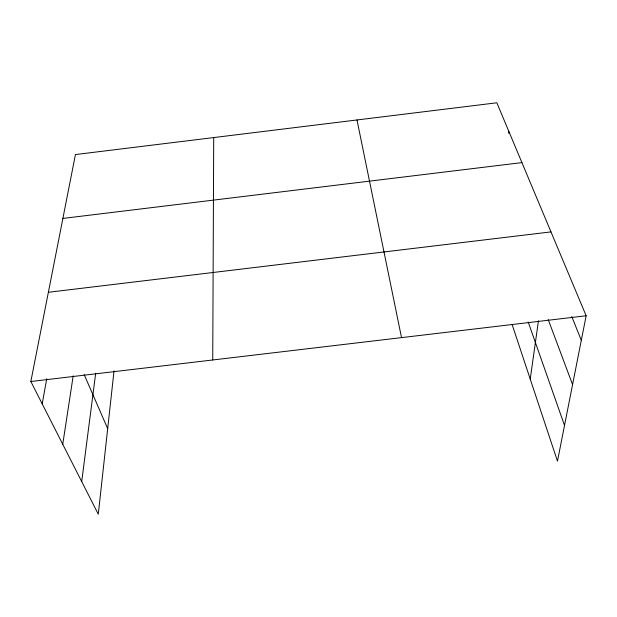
<?xml version="1.0" encoding="UTF-8"?>
<svg xmlns="http://www.w3.org/2000/svg" width="617" height="617" viewBox="0 0 617 617"><rect width="100%" height="100%" fill="white"/><g stroke="black" fill="none" stroke-linecap="round" stroke-linejoin="round"><path stroke-width="0.93" d="M212.734 359.973L213.713 137.576M508.678 133.318L508.848 131.413M114.029 370.832L98.288 514.216L30.85 381.507L75.436 154.559L496.839 102.784L586.15 315.765L557.475 461.154L512.156 324.635M81.706 481.592L95.689 373.246M530.234 379.1L538.448 320.801M62.749 444.279L73.192 375.838M42.211 403.857L46.745 378.699M62.888 218.426L521.928 162.61M48.381 292.281L550.981 231.892M30.85 381.507L586.15 315.765M84.174 374.588L107.682 428.645M571.751 316.536L581.314 340.299M548.22 319.598L572.568 384.607M528.206 322.043L564.516 425.46M356.988 119.968L401.528 337.622"/></g></svg>
